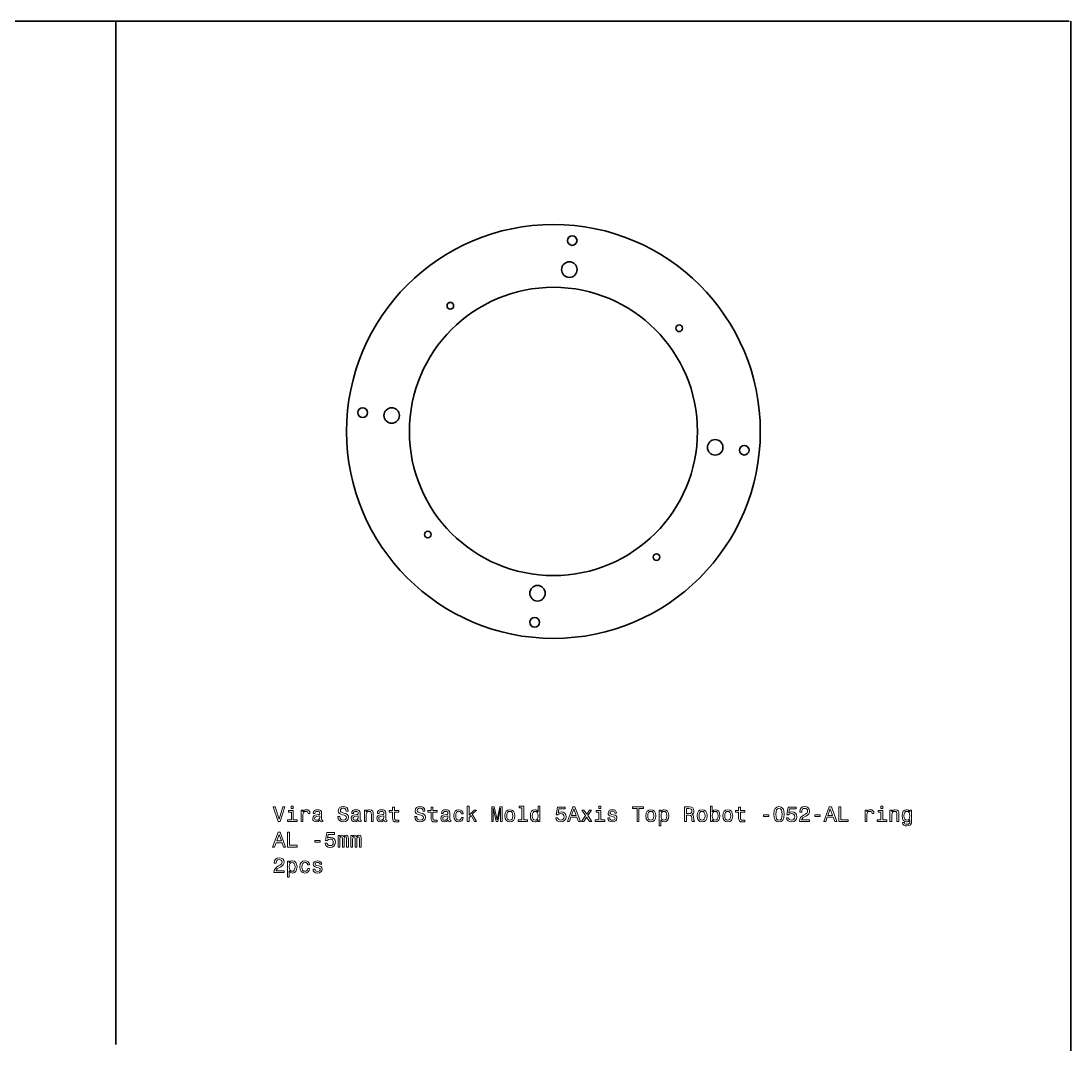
# Model space of a CAD drawing. Extents: x -274 to 1147, y -291 to 406.
# Drawn here: x 436 to 1147, y -291 to 406 of the extents above; entities that cross this region are included whole.
import ezdxf

# ---------------------------------------------------------------- set-up
doc = ezdxf.new("R2010")
doc.units = 0

msp = doc.modelspace()

# ---------------------------------------------------------------- linework, layer by layer
at = {"color": 7, "lineweight": 35}
for p, q in [((-274.417114, 406.002502), (1145.44751, 405.865326)), ((500.366455, 406.002502), (500.366455, -286.371826)), ((1146.744873, 406.002502), (1146.744873, -290.726379))]:
    msp.add_line(p, q, dxfattribs=at)
at = {"color": 7, "lineweight": 13}
for points in [[(613.337158, -125.490059), (610.829956, -134.005905), (608.250732, -125.490059), (606.881836, -125.490059), (610.109497, -135.504471), (611.550415, -135.504471), (614.706055, -125.490059)], [(620.440918, -125.158646), (619.100891, -125.158646), (619.100891, -126.599571), (620.440918, -126.599571)], [(625.671448, -135.504471), (626.939453, -135.504471), (626.939453, -131.080841), (627.069153, -130.014557), (627.458191, -129.25087), (628.092224, -128.78978), (628.942383, -128.631271), (629.576355, -128.732132), (630.05188, -129.020325), (630.340088, -129.510239), (630.440918, -130.173065), (631.723328, -130.173065), (631.550415, -129.005905), (631.074951, -128.170181), (630.28241, -127.665855), (629.201721, -127.492943), (628.466858, -127.608215), (627.832886, -127.8964), (627.270874, -128.386322), (626.824219, -129.049133), (626.824219, -127.766716), (625.671448, -127.766716)], [(638.466858, -134.495819), (638.466858, -134.539047), (638.53894, -135.028961), (638.755066, -135.374786), (639.662842, -135.64856), (640.368896, -135.533295), (640.368896, -134.553467), (640.066284, -134.596695), (639.662842, -134.409363), (639.590759, -133.833008), (639.590759, -129.82724), (639.417847, -128.804184), (638.913574, -128.083725), (638.034607, -127.651443), (636.79541, -127.492943), (635.585022, -127.665855), (634.69165, -128.155762), (634.1297, -128.919464), (633.942383, -129.928101), (633.942383, -130.014557), (635.080688, -130.014557), (635.18158, -129.409363), (635.498535, -128.977097), (636.017273, -128.717728), (636.752136, -128.616867), (637.458191, -128.688904), (637.962524, -128.905045), (638.265137, -129.279694), (638.365967, -129.798416), (638.30835, -130.40361), (638.07782, -130.706207), (637.501465, -130.850296), (636.420776, -130.965561), (635.18158, -131.22493), (634.302612, -131.68602), (633.783875, -132.406494), (633.625366, -133.472763), (633.76947, -134.423782), (634.216125, -135.129837), (634.936584, -135.576523), (635.930847, -135.735016), (637.270874, -135.432419)], [(651.925049, -132.204758), (650.613831, -132.204758), (650.902039, -133.732132), (651.622498, -134.856049), (652.731995, -135.533295), (654.23053, -135.778244), (655.714722, -135.547699), (656.824219, -134.913696), (657.530273, -133.919464), (657.789612, -132.608215), (657.573486, -131.426666), (656.968323, -130.662979), (655.988464, -130.158646), (654.677246, -129.784012), (653.553345, -129.510239), (652.81842, -129.193237), (652.400574, -128.732132), (652.270874, -128.011673), (652.400574, -127.363258), (652.775208, -126.873344), (653.351563, -126.541931), (654.144104, -126.426659), (654.950989, -126.570755), (655.585022, -126.959801), (656.002869, -127.608215), (656.20459, -128.487183), (657.515869, -128.487183), (657.515869, -128.458359), (657.285278, -127.103897), (656.608093, -126.095245), (655.541809, -125.461243), (654.100891, -125.245102), (652.804016, -125.461243), (651.79541, -126.066429), (651.146973, -127.003029), (650.916443, -128.213409), (651.10376, -129.294098), (651.651306, -130.028961), (652.515869, -130.518875), (653.697388, -130.893524), (654.864563, -131.22493), (655.74353, -131.541931), (656.276672, -132.003036), (656.463989, -132.752304), (656.291077, -133.515991), (655.84436, -134.092361), (655.167175, -134.452591), (654.288208, -134.567871), (653.30835, -134.409363), (652.559082, -133.948273), (652.083557, -133.19899)], [(664.489929, -134.495819), (664.489929, -134.539047), (664.561951, -135.028961), (664.778076, -135.374786), (665.685852, -135.64856), (666.391907, -135.533295), (666.391907, -134.553467), (666.089355, -134.596695), (665.685852, -134.409363), (665.613831, -133.833008), (665.613831, -129.82724), (665.440918, -128.804184), (664.936584, -128.083725), (664.057617, -127.651443), (662.81842, -127.492943), (661.608093, -127.665855), (660.714722, -128.155762), (660.15271, -128.919464), (659.965393, -129.928101), (659.965393, -130.014557), (661.10376, -130.014557), (661.20459, -129.409363), (661.521606, -128.977097), (662.040344, -128.717728), (662.775208, -128.616867), (663.481262, -128.688904), (663.985596, -128.905045), (664.288208, -129.279694), (664.389038, -129.798416), (664.331421, -130.40361), (664.100891, -130.706207), (663.524475, -130.850296), (662.443787, -130.965561), (661.20459, -131.22493), (660.325623, -131.68602), (659.806946, -132.406494), (659.648438, -133.472763), (659.79248, -134.423782), (660.239197, -135.129837), (660.959656, -135.576523), (661.953918, -135.735016), (663.293945, -135.432419)], [(668.567749, -135.504471), (669.835754, -135.504471), (669.835754, -131.037613), (669.965393, -130.014557), (670.383301, -129.265274), (671.031677, -128.804184), (671.89624, -128.631271), (672.587891, -128.77536), (673.020142, -129.164413), (673.236328, -129.812836), (673.30835, -130.677383), (673.30835, -135.504471), (674.576355, -135.504471), (674.576355, -130.418015), (674.518738, -129.394958), (674.259399, -128.544815), (673.409241, -127.766716), (672.083557, -127.492943), (671.348694, -127.593811), (670.729126, -127.867584), (670.195984, -128.328674), (669.778076, -128.948273), (669.778076, -127.766716), (668.567749, -127.766716)], [(681.838623, -134.495819), (681.838623, -134.539047), (681.910645, -135.028961), (682.126831, -135.374786), (683.034607, -135.64856), (683.740662, -135.533295), (683.740662, -134.553467), (683.438049, -134.596695), (683.034607, -134.409363), (682.962524, -133.833008), (682.962524, -129.82724), (682.789612, -128.804184), (682.285278, -128.083725), (681.406372, -127.651443), (680.167175, -127.492943), (678.956787, -127.665855), (678.063416, -128.155762), (677.501465, -128.919464), (677.314148, -129.928101), (677.314148, -130.014557), (678.452454, -130.014557), (678.553345, -129.409363), (678.8703, -128.977097), (679.389038, -128.717728), (680.123901, -128.616867), (680.829956, -128.688904), (681.33429, -128.905045), (681.636902, -129.279694), (681.737732, -129.798416), (681.680115, -130.40361), (681.449585, -130.706207), (680.873169, -130.850296), (679.79248, -130.965561), (678.553345, -131.22493), (677.674377, -131.68602), (677.15564, -132.406494), (676.997131, -133.472763), (677.141235, -134.423782), (677.587891, -135.129837), (678.30835, -135.576523), (679.302612, -135.735016), (680.642639, -135.432419)], [(687.616699, -129.106781), (687.616699, -132.982864), (687.703186, -134.236465), (688.106628, -135.101013), (688.913574, -135.605331), (690.28241, -135.778244), (691.781006, -135.706207), (691.781006, -134.611099), (690.685913, -134.697556), (689.69165, -134.582275), (689.158508, -134.222046), (688.927979, -133.616867), (688.884766, -132.766724), (688.884766, -129.106781), (691.781006, -129.106781), (691.781006, -128.026093), (688.884766, -128.026093), (688.884766, -125.76384), (687.616699, -125.76384), (687.616699, -128.026093), (685.426514, -128.026093), (685.426514, -129.106781)], [(703.971191, -132.204758), (702.659973, -132.204758), (702.94812, -133.732132), (703.668579, -134.856049), (704.778076, -135.533295), (706.276672, -135.778244), (707.760803, -135.547699), (708.870361, -134.913696), (709.576355, -133.919464), (709.835754, -132.608215), (709.619629, -131.426666), (709.014404, -130.662979), (708.034607, -130.158646), (706.723389, -129.784012), (705.599426, -129.510239), (704.864563, -129.193237), (704.446716, -128.732132), (704.317017, -128.011673), (704.446716, -127.363258), (704.82135, -126.873344), (705.397705, -126.541931), (706.190186, -126.426659), (706.997131, -126.570755), (707.631104, -126.959801), (708.049011, -127.608215), (708.250732, -128.487183), (709.561951, -128.487183), (709.561951, -128.458359), (709.331421, -127.103897), (708.654175, -126.095245), (707.587891, -125.461243), (706.146973, -125.245102), (704.850159, -125.461243), (703.841492, -126.066429), (703.193115, -127.003029), (702.962524, -128.213409), (703.149902, -129.294098), (703.697388, -130.028961), (704.561951, -130.518875), (705.74353, -130.893524), (706.910645, -131.22493), (707.789612, -131.541931), (708.322754, -132.003036), (708.510132, -132.752304), (708.337158, -133.515991), (707.890503, -134.092361), (707.213257, -134.452591), (706.33429, -134.567871), (705.354492, -134.409363), (704.605225, -133.948273), (704.1297, -133.19899)], [(713.639771, -129.106781), (713.639771, -132.982864), (713.726257, -134.236465), (714.1297, -135.101013), (714.936646, -135.605331), (716.305481, -135.778244), (717.804077, -135.706207), (717.804077, -134.611099), (716.708923, -134.697556), (715.714722, -134.582275), (715.18158, -134.222046), (714.95105, -133.616867), (714.907776, -132.766724), (714.907776, -129.106781), (717.804077, -129.106781), (717.804077, -128.026093), (714.907776, -128.026093), (714.907776, -125.76384), (713.639771, -125.76384), (713.639771, -128.026093), (711.449585, -128.026093), (711.449585, -129.106781)], [(725.210388, -134.495819), (725.210388, -134.539047), (725.282471, -135.028961), (725.498596, -135.374786), (726.406372, -135.64856), (727.112427, -135.533295), (727.112427, -134.553467), (726.809814, -134.596695), (726.406372, -134.409363), (726.33429, -133.833008), (726.33429, -129.82724), (726.161377, -128.804184), (725.657104, -128.083725), (724.778137, -127.651443), (723.53894, -127.492943), (722.328552, -127.665855), (721.435181, -128.155762), (720.87323, -128.919464), (720.685913, -129.928101), (720.685913, -130.014557), (721.824219, -130.014557), (721.92511, -129.409363), (722.242065, -128.977097), (722.760803, -128.717728), (723.495728, -128.616867), (724.201721, -128.688904), (724.706055, -128.905045), (725.008667, -129.279694), (725.109497, -129.798416), (725.05188, -130.40361), (724.82135, -130.706207), (724.244995, -130.850296), (723.164307, -130.965561), (721.92511, -131.22493), (721.046143, -131.68602), (720.527405, -132.406494), (720.368896, -133.472763), (720.513, -134.423782), (720.959656, -135.129837), (721.680115, -135.576523), (722.674377, -135.735016), (724.014404, -135.432419)], [(734.216187, -130.331558), (735.469727, -130.331558), (735.210388, -129.178818), (734.59082, -128.271042), (733.625366, -127.709084), (732.371765, -127.492943), (730.988525, -127.781128), (729.936646, -128.588043), (729.273804, -129.899277), (729.043274, -131.657211), (729.259399, -133.400726), (729.907776, -134.697556), (730.930847, -135.504471), (732.328552, -135.778244), (733.567749, -135.562103), (734.533142, -134.956924), (735.195984, -134.005905), (735.484192, -132.7379), (734.273804, -132.7379), (734.057678, -133.544815), (733.654175, -134.150009), (733.07782, -134.524643), (732.371765, -134.639923), (731.492798, -134.452591), (730.858826, -133.876236), (730.469788, -132.939636), (730.340088, -131.613983), (730.469788, -130.317154), (730.87323, -129.380554), (731.521606, -128.804184), (732.371765, -128.602448), (733.121033, -128.732132), (733.683044, -129.063553), (734.057678, -129.611099)], [(738.135498, -135.504471), (739.403503, -135.504471), (739.403503, -132.781128), (740.729126, -131.498703), (743.005798, -135.504471), (744.432312, -135.504471), (741.593689, -130.619751), (744.504333, -127.766716), (742.904907, -127.766716), (739.403503, -131.253754), (739.403503, -125.158646), (738.135498, -125.158646)], [(754.69165, -135.504471), (755.801147, -135.504471), (755.801147, -126.426659), (757.674377, -135.504471), (758.913574, -135.504471), (760.772339, -126.426659), (760.772339, -135.504471), (761.89624, -135.504471), (761.89624, -125.504471), (760.138306, -125.504471), (758.293945, -134.322922), (756.463989, -125.504471), (754.69165, -125.504471)], [(763.610962, -131.642792), (763.841492, -133.400726), (764.504333, -134.697556), (765.556213, -135.504471), (766.968323, -135.778244), (768.365967, -135.504471), (769.417847, -134.71196), (770.080688, -133.415131), (770.325684, -131.642792), (770.080688, -129.884872), (769.417847, -128.573639), (768.365967, -127.781128), (766.968323, -127.492943), (765.556213, -127.781128), (764.504333, -128.588043), (763.841492, -129.884872)], [(775.18158, -126.22493), (775.18158, -134.438187), (772.573486, -134.438187), (772.573486, -135.504471), (779.043213, -135.504471), (779.043213, -134.438187), (776.449585, -134.438187), (776.449585, -125.158646), (773.193115, -125.158646), (773.193115, -126.22493)], [(786.089355, -134.308502), (786.089355, -135.504471), (787.357361, -135.504471), (787.357361, -125.158646), (786.10376, -125.158646), (786.10376, -128.948273), (785.138306, -127.853172), (784.547546, -127.593811), (783.8703, -127.492943), (782.645508, -127.781128), (781.694519, -128.588043), (781.074951, -129.884872), (780.858765, -131.628387), (781.074951, -133.371902), (781.694519, -134.683151), (782.645508, -135.504471), (783.8703, -135.778244), (784.547546, -135.677383), (785.15271, -135.418015)], [(798.092224, -132.896408), (798.40918, -134.077957), (799.115234, -135.000153), (800.15271, -135.576523), (801.478394, -135.792648), (802.933716, -135.533295), (804.072021, -134.82724), (804.79248, -133.703323), (805.066284, -132.26239), (804.821289, -130.922333), (804.129639, -129.870468), (803.04895, -129.193237), (801.651306, -128.948273), (800.570618, -129.121185), (799.734863, -129.596695), (800.138306, -126.902168), (804.518738, -126.902168), (804.518738, -125.720612), (799.172913, -125.720612), (798.380371, -131.023209), (799.533142, -131.023209), (800.368896, -130.345963), (801.435181, -130.101013), (802.357361, -130.259521), (803.063354, -130.720612), (803.510071, -131.426666), (803.668579, -132.334442), (803.510071, -133.242218), (803.04895, -133.948273), (802.342896, -134.394958), (801.435181, -134.553467), (800.671448, -134.452591), (800.080688, -134.121185), (799.648438, -133.602448), (799.432251, -132.896408)], [(805.959656, -135.504471), (807.285278, -135.504471), (808.337158, -132.564987), (812.328491, -132.564987), (813.380371, -135.504471), (814.734863, -135.504471), (811.074951, -125.490059), (809.605164, -125.490059)], [(808.798279, -131.34021), (810.340027, -126.930984), (811.881836, -131.34021)], [(816.953857, -135.504471), (818.942383, -132.49295), (820.988464, -135.504471), (822.515869, -135.504471), (819.749268, -131.513123), (822.3573, -127.766716), (820.887573, -127.766716), (819, -130.576523), (817.112366, -127.766716), (815.613831, -127.766716), (818.17865, -131.527527), (815.469727, -135.504471)], [(828.625366, -125.158646), (827.285278, -125.158646), (827.285278, -126.599571), (828.625366, -126.599571)], [(837.169983, -130.994385), (835.94519, -130.706207), (835.037415, -130.374786), (834.734863, -129.697556), (834.821289, -129.222046), (835.123901, -128.876236), (835.61377, -128.660095), (836.319824, -128.573639), (836.99707, -128.660095), (837.530212, -128.919464), (837.876038, -129.308502), (838.020142, -129.82724), (839.259338, -129.82724), (839.259338, -129.798416), (839.043213, -128.861816), (838.452393, -128.126953), (837.530212, -127.665855), (836.319824, -127.492943), (835.095093, -127.665855), (834.201721, -128.141357), (833.639771, -128.847412), (833.466797, -129.740784), (833.596497, -130.605331), (834, -131.210526), (834.662781, -131.642792), (835.628235, -131.945389), (837.040283, -132.291214), (837.904907, -132.651443), (838.135437, -132.939636), (838.221863, -133.371902), (838.092163, -133.905045), (837.746338, -134.308502), (837.184448, -134.567871), (836.43512, -134.654327), (835.642639, -134.567871), (835.066284, -134.265274), (834.677185, -133.77536), (834.518677, -133.098129), (833.293945, -133.098129), (833.495667, -134.25087), (834.086426, -135.086609), (835.02301, -135.590927), (836.319824, -135.778244), (837.674316, -135.590927), (838.668579, -135.086609), (839.273743, -134.279694), (839.489868, -133.227814), (839.331421, -132.320038), (838.884705, -131.700439), (838.149841, -131.296982)], [(853.04895, -135.504471), (854.374634, -135.504471), (854.374634, -126.714844), (857.400513, -126.714844), (857.400513, -125.504471), (850.008606, -125.504471), (850.008606, -126.714844), (853.04895, -126.714844)], [(859.028809, -131.642792), (859.259338, -133.400726), (859.922119, -134.697556), (860.973999, -135.504471), (862.386108, -135.778244), (863.783813, -135.504471), (864.835693, -134.71196), (865.498535, -133.415131), (865.743469, -131.642792), (865.498535, -129.884872), (864.835693, -128.573639), (863.783813, -127.781128), (862.386108, -127.492943), (860.973999, -127.781128), (859.922119, -128.588043), (859.259338, -129.884872)], [(869.273743, -128.962677), (869.273743, -127.766716), (868.005737, -127.766716), (868.005737, -138.501587), (869.273743, -138.501587), (869.273743, -134.322922), (869.720459, -135.000153), (870.224731, -135.446838), (871.492737, -135.778244), (872.703125, -135.504471), (873.654175, -134.683151), (874.273743, -133.386322), (874.504272, -131.628387), (874.273743, -129.884872), (873.654175, -128.588043), (872.703125, -127.781128), (871.492737, -127.492943), (870.801147, -127.579399), (870.210327, -127.853172), (869.705994, -128.31427)], [(885.195923, -135.504471), (886.536011, -135.504471), (886.536011, -131.282562), (887.904846, -131.282562), (888.913452, -131.32579), (889.547485, -131.527527), (889.893311, -132.003036), (890.037415, -132.85318), (890.109497, -134.150009), (890.195923, -135.000153), (890.368835, -135.504471), (891.881775, -135.504471), (891.881775, -135.230698), (891.550415, -134.82724), (891.435059, -134.077957), (891.334229, -132.464127), (891.089294, -131.268158), (890.757874, -130.893524), (890.239136, -130.619751), (890.815552, -130.259521), (891.218994, -129.755188), (891.478333, -129.121185), (891.564819, -128.357498), (891.363037, -127.147125), (890.786682, -126.239342), (889.835693, -125.691788), (888.538818, -125.504471), (885.195923, -125.504471)], [(888.164185, -126.729256), (889.043213, -126.815712), (889.662781, -127.089485), (890.051819, -127.593811), (890.181519, -128.386322), (890.037415, -129.222046), (889.648315, -129.726379), (888.985535, -129.985733), (888.077759, -130.057785), (886.536011, -130.057785), (886.536011, -126.729256)], [(893.726196, -131.642792), (893.956726, -133.400726), (894.619507, -134.697556), (895.671387, -135.504471), (897.083496, -135.778244), (898.481201, -135.504471), (899.533081, -134.71196), (900.195923, -133.415131), (900.440857, -131.642792), (900.195923, -129.884872), (899.533081, -128.573639), (898.481201, -127.781128), (897.083496, -127.492943), (895.671387, -127.781128), (894.619507, -128.588043), (893.956726, -129.884872)], [(903.97113, -134.308502), (904.907715, -135.418015), (906.190125, -135.778244), (907.400513, -135.504471), (908.365967, -134.683151), (908.97113, -133.371902), (909.20166, -131.628387), (908.97113, -129.884872), (908.351563, -128.588043), (907.400513, -127.781128), (906.190125, -127.492943), (904.922119, -127.867584), (904.403381, -128.328674), (903.97113, -128.948273), (903.97113, -125.158646), (902.703125, -125.158646), (902.703125, -135.504471), (903.97113, -135.504471)], [(911.074829, -131.642792), (911.30542, -133.400726), (911.968262, -134.697556), (913.020142, -135.504471), (914.432251, -135.778244), (915.829895, -135.504471), (916.881775, -134.71196), (917.544556, -133.415131), (917.789551, -131.642792), (917.544556, -129.884872), (916.881775, -128.573639), (915.829895, -127.781128), (914.432251, -127.492943), (913.020142, -127.781128), (911.968262, -128.588043), (911.30542, -129.884872)], [(921.824097, -129.106781), (921.824097, -132.982864), (921.910583, -134.236465), (922.314087, -135.101013), (923.120972, -135.605331), (924.489868, -135.778244), (925.988403, -135.706207), (925.988403, -134.611099), (924.893311, -134.697556), (923.899048, -134.582275), (923.365906, -134.222046), (923.135376, -133.616867), (923.092163, -132.766724), (923.092163, -129.106781), (925.988403, -129.106781), (925.988403, -128.026093), (923.092163, -128.026093), (923.092163, -125.76384), (921.824097, -125.76384), (921.824097, -128.026093), (919.633911, -128.026093), (919.633911, -129.106781)], [(945.656982, -130.619751), (945.873108, -132.881989), (946.550354, -134.495819), (947.631042, -135.475647), (949.129639, -135.792648), (950.61377, -135.475647), (951.694458, -134.495819), (952.3573, -132.881989), (952.587769, -130.619751), (952.3573, -128.371902), (952.083496, -127.478531), (951.694458, -126.743668), (950.61377, -125.76384), (949.129639, -125.432426), (947.631042, -125.76384), (946.550354, -126.758072), (945.873108, -128.371902)], [(947.040283, -130.619751), (947.155518, -128.876236), (947.515747, -127.622627), (948.164185, -126.887756), (949.129639, -126.628387), (950.080566, -126.887756), (950.729004, -127.622627), (951.089233, -128.876236), (951.204529, -130.619751), (951.089233, -132.37767), (950.729004, -133.631271), (950.080566, -134.36615), (949.129639, -134.611099), (948.164185, -134.36615), (947.515747, -133.631271), (947.155518, -132.37767)], [(954.230469, -132.896408), (954.547485, -134.077957), (955.25354, -135.000153), (956.291016, -135.576523), (957.616577, -135.792648), (959.07196, -135.533295), (960.210327, -134.82724), (960.930786, -133.703323), (961.204529, -132.26239), (960.959595, -130.922333), (960.267944, -129.870468), (959.187256, -129.193237), (957.789551, -128.948273), (956.708862, -129.121185), (955.873108, -129.596695), (956.27655, -126.902168), (960.656982, -126.902168), (960.656982, -125.720612), (955.311157, -125.720612), (954.518677, -131.023209), (955.671387, -131.023209), (956.50708, -130.345963), (957.573364, -130.101013), (958.495605, -130.259521), (959.20166, -130.720612), (959.648315, -131.426666), (959.806824, -132.334442), (959.648315, -133.242218), (959.187256, -133.948273), (958.481201, -134.394958), (957.573364, -134.553467), (956.809692, -134.452591), (956.218933, -134.121185), (955.786621, -133.602448), (955.570557, -132.896408)], [(962.962402, -135.504471), (969.835632, -135.504471), (969.835632, -134.265274), (964.40332, -134.265274), (964.705933, -133.588043), (965.224731, -133.026077), (966.824097, -132.003036), (967.674255, -131.570755), (968.625244, -130.951157), (969.30249, -130.230698), (969.691528, -129.380554), (969.835632, -128.415131), (969.590698, -127.204758), (968.913452, -126.253754), (967.875977, -125.64856), (966.535889, -125.432426), (965.152649, -125.677383), (964.100769, -126.354614), (963.423523, -127.435303), (963.192993, -128.861816), (963.192993, -129.063553), (964.504211, -129.063553), (964.504211, -128.948273), (964.633911, -127.968445), (965.022949, -127.247986), (965.642578, -126.786896), (966.463867, -126.628387), (967.299622, -126.772484), (967.919189, -127.132713), (968.322632, -127.694672), (968.466797, -128.400726), (968.365906, -129.063553), (968.092163, -129.625504), (967.630981, -130.115417), (966.997009, -130.547699), (966.146851, -131.008789), (964.734741, -131.902161), (963.74054, -132.85318), (963.14978, -134.005905), (962.962402, -135.461243)], [(979.446594, -135.504471), (980.772217, -135.504471), (981.824097, -132.564987), (985.81543, -132.564987), (986.86731, -135.504471), (988.221802, -135.504471), (984.56189, -125.490059), (983.092102, -125.490059)], [(982.285156, -131.34021), (983.827026, -126.930984), (985.368774, -131.34021)], [(989.576294, -135.504471), (996.002808, -135.504471), (996.002808, -134.294098), (990.901917, -134.294098), (990.901917, -125.504471), (989.576294, -125.504471)], [(1007.342773, -135.504471), (1008.61084, -135.504471), (1008.61084, -131.080841), (1008.740479, -130.014557), (1009.129578, -129.25087), (1009.76355, -128.78978), (1010.613708, -128.631271), (1011.247681, -128.732132), (1011.723267, -129.020325), (1012.011414, -129.510239), (1012.112305, -130.173065), (1013.394653, -130.173065), (1013.221802, -129.005905), (1012.746277, -128.170181), (1011.953735, -127.665855), (1010.873047, -127.492943), (1010.138184, -127.608215), (1009.504211, -127.8964), (1008.942261, -128.386322), (1008.495544, -129.049133), (1008.495544, -127.766716), (1007.342773, -127.766716)], [(1019.460938, -125.158646), (1018.120911, -125.158646), (1018.120911, -126.599571), (1019.460938, -126.599571)], [(1024.216064, -135.504471), (1025.484009, -135.504471), (1025.484009, -131.037613), (1025.61377, -130.014557), (1026.031616, -129.265274), (1026.679932, -128.804184), (1027.544556, -128.631271), (1028.236206, -128.77536), (1028.668457, -129.164413), (1028.884521, -129.812836), (1028.956665, -130.677383), (1028.956665, -135.504471), (1030.224609, -135.504471), (1030.224609, -130.418015), (1030.166992, -129.394958), (1029.907715, -128.544815), (1029.057495, -127.766716), (1027.731934, -127.492943), (1026.996948, -127.593811), (1026.377441, -127.867584), (1025.844238, -128.328674), (1025.426392, -128.948273), (1025.426392, -127.766716), (1024.216064, -127.766716)], [(1038.913452, -135.158646), (1038.913452, -127.766716), (1037.703003, -127.766716), (1037.703003, -129.020325), (1036.70874, -127.881989), (1036.103638, -127.593811), (1035.426392, -127.492943), (1034.20166, -127.781128), (1033.25061, -128.588043), (1032.630981, -129.884872), (1032.414795, -131.628387), (1032.630981, -133.386322), (1033.25061, -134.683151), (1034.20166, -135.504471), (1035.426392, -135.778244), (1036.118042, -135.677383), (1036.694336, -135.418015), (1037.703003, -134.322922), (1037.703003, -135.418015), (1037.587769, -136.282562), (1037.270752, -136.902161), (1036.665527, -137.26239), (1035.757813, -137.392075), (1034.965332, -137.305618), (1034.40332, -137.089478), (1034.071899, -136.714844), (1033.971069, -136.210526), (1032.746338, -136.210526), (1032.746338, -136.268158), (1032.933594, -137.190353), (1033.51001, -137.881989), (1034.432129, -138.328674), (1035.685791, -138.487183), (1037.184326, -138.271042), (1038.178467, -137.665848), (1038.740479, -136.613983)], [(620.397705, -134.438187), (620.397705, -128.026093), (617.141235, -128.026093), (617.141235, -129.106781), (619.1297, -129.106781), (619.1297, -134.438187), (616.536011, -134.438187), (616.536011, -135.504471), (623.020203, -135.504471), (623.020203, -134.438187)], [(638.322754, -132.795532), (638.149841, -133.544815), (637.688782, -134.121185), (636.997131, -134.495819), (636.146973, -134.625504), (635.599426, -134.553467), (635.210388, -134.322922), (634.965393, -133.919464), (634.893372, -133.357498), (634.950989, -132.85318), (635.18158, -132.49295), (636.10376, -132.089478), (637.270874, -131.91658), (638.322754, -131.570755)], [(664.345825, -132.795532), (664.172913, -133.544815), (663.711792, -134.121185), (663.020203, -134.495819), (662.170044, -134.625504), (661.622498, -134.553467), (661.233398, -134.322922), (660.988464, -133.919464), (660.916443, -133.357498), (660.97406, -132.85318), (661.20459, -132.49295), (662.126831, -132.089478), (663.293945, -131.91658), (664.345825, -131.570755)], [(681.694519, -132.795532), (681.521606, -133.544815), (681.060547, -134.121185), (680.368896, -134.495819), (679.518738, -134.625504), (678.971191, -134.553467), (678.582153, -134.322922), (678.337158, -133.919464), (678.265137, -133.357498), (678.322754, -132.85318), (678.553345, -132.49295), (679.475525, -132.089478), (680.642639, -131.91658), (681.694519, -131.570755)], [(725.066284, -132.795532), (724.893372, -133.544815), (724.432312, -134.121185), (723.740662, -134.495819), (722.890503, -134.625504), (722.342957, -134.553467), (721.953918, -134.322922), (721.708984, -133.919464), (721.636902, -133.357498), (721.694519, -132.85318), (721.92511, -132.49295), (722.84729, -132.089478), (724.014404, -131.91658), (725.066284, -131.570755)], [(764.907776, -131.628387), (765.037476, -130.331558), (765.440918, -129.394958), (766.089355, -128.818588), (766.968323, -128.616867), (767.832886, -128.818588), (768.481262, -129.380554), (768.884766, -130.331558), (769.028809, -131.628387), (768.884766, -132.939636), (768.481262, -133.89064), (767.832886, -134.46701), (766.968323, -134.654327), (766.089355, -134.46701), (765.440918, -133.89064), (765.037476, -132.939636)], [(784.086426, -128.631271), (784.92218, -128.833008), (785.556213, -129.394958), (785.930847, -130.331558), (786.074951, -131.628387), (785.930847, -132.939636), (785.556213, -133.876236), (784.92218, -134.452591), (784.086426, -134.639923), (783.293945, -134.452591), (782.688782, -133.876236), (782.285278, -132.925217), (782.15564, -131.628387), (782.285278, -130.345963), (782.688782, -129.409363), (783.293945, -128.833008)], [(828.582092, -134.438187), (828.582092, -128.026093), (825.325623, -128.026093), (825.325623, -129.106781), (827.314087, -129.106781), (827.314087, -134.438187), (824.720459, -134.438187), (824.720459, -135.504471), (831.20459, -135.504471), (831.20459, -134.438187)], [(860.325623, -131.628387), (860.455322, -130.331558), (860.858765, -129.394958), (861.507141, -128.818588), (862.386108, -128.616867), (863.250671, -128.818588), (863.899109, -129.380554), (864.302551, -130.331558), (864.446655, -131.628387), (864.302551, -132.939636), (863.899109, -133.89064), (863.250671, -134.46701), (862.386108, -134.654327), (861.507141, -134.46701), (860.858765, -133.89064), (860.455322, -132.939636)], [(871.276611, -134.639923), (870.426453, -134.452591), (869.806885, -133.876236), (869.417847, -132.939636), (869.288147, -131.628387), (869.417847, -130.331558), (869.806885, -129.394958), (870.426453, -128.833008), (871.276611, -128.631271), (872.054688, -128.833008), (872.674316, -129.409363), (873.063354, -130.345963), (873.207458, -131.628387), (873.063354, -132.925217), (872.674316, -133.876236), (872.054688, -134.452591)], [(895.022949, -131.628387), (895.15271, -130.331558), (895.556152, -129.394958), (896.20459, -128.818588), (897.083496, -128.616867), (897.948059, -128.818588), (898.596497, -129.380554), (898.999939, -130.331558), (899.144043, -131.628387), (898.999939, -132.939636), (898.596497, -133.89064), (897.948059, -134.46701), (897.083496, -134.654327), (896.20459, -134.46701), (895.556152, -133.89064), (895.15271, -132.939636)], [(907.904846, -131.628387), (907.760742, -132.925217), (907.371704, -133.876236), (906.752075, -134.452591), (905.973999, -134.639923), (905.12384, -134.452591), (904.504272, -133.876236), (904.115234, -132.939636), (903.985535, -131.628387), (904.115234, -130.331558), (904.504272, -129.394958), (905.12384, -128.833008), (905.973999, -128.631271), (906.752075, -128.833008), (907.371704, -129.409363), (907.760742, -130.345963)], [(912.371704, -131.628387), (912.501343, -130.331558), (912.904785, -129.394958), (913.553223, -128.818588), (914.432251, -128.616867), (915.296753, -128.818588), (915.94519, -129.380554), (916.348633, -130.331558), (916.492737, -131.628387), (916.348633, -132.939636), (915.94519, -133.89064), (915.296753, -134.46701), (914.432251, -134.654327), (913.553223, -134.46701), (912.904785, -133.89064), (912.501343, -132.939636)], [(938.711731, -132.204758), (942.19873, -132.204758), (942.19873, -131.066437), (938.711731, -131.066437)], [(973.409119, -132.204758), (976.896118, -132.204758), (976.896118, -131.066437), (973.409119, -131.066437)], [(1019.417725, -134.438187), (1019.417725, -128.026093), (1016.161255, -128.026093), (1016.161255, -129.106781), (1018.149719, -129.106781), (1018.149719, -134.438187), (1015.55603, -134.438187), (1015.55603, -135.504471), (1022.040222, -135.504471), (1022.040222, -134.438187)], [(1033.726074, -131.628387), (1033.855713, -130.345963), (1034.244873, -129.394958), (1034.849976, -128.833008), (1035.656982, -128.631271), (1036.50708, -128.833008), (1037.141113, -129.394958), (1037.530151, -130.345963), (1037.674194, -131.628387), (1037.530151, -132.939636), (1037.141113, -133.876236), (1036.50708, -134.452591), (1035.656982, -134.639923), (1034.849976, -134.452591), (1034.244873, -133.876236), (1033.855713, -132.925217)], [(606.449585, -152.781128), (607.775208, -152.781128), (608.827087, -149.841644), (612.81842, -149.841644), (613.8703, -152.781128), (615.224792, -152.781128), (611.564819, -142.766724), (610.095093, -142.766724)], [(609.288208, -148.616867), (610.829956, -144.207642), (612.371765, -148.616867)], [(616.579224, -152.781128), (623.005737, -152.781128), (623.005737, -151.570755), (617.904907, -151.570755), (617.904907, -142.781128), (616.579224, -142.781128)], [(635.109497, -149.481415), (638.596558, -149.481415), (638.596558, -148.343094), (635.109497, -148.343094)], [(641.953918, -150.173065), (642.270874, -151.354614), (642.976929, -152.27681), (644.014404, -152.85318), (645.340088, -153.069305), (646.79541, -152.809952), (647.933716, -152.103897), (648.654175, -150.97998), (648.927979, -149.539047), (648.682983, -148.19899), (647.991333, -147.147125), (646.910645, -146.469894), (645.512939, -146.22493), (644.432251, -146.397842), (643.596558, -146.873352), (644, -144.178818), (648.380432, -144.178818), (648.380432, -142.997269), (643.034607, -142.997269), (642.242065, -148.299866), (643.394836, -148.299866), (644.23053, -147.62262), (645.296814, -147.37767), (646.218994, -147.536179), (646.925049, -147.997269), (647.371765, -148.703323), (647.530273, -149.611099), (647.371765, -150.518875), (646.910645, -151.22493), (646.20459, -151.671616), (645.296814, -151.830124), (644.533142, -151.729248), (643.942383, -151.397842), (643.510071, -150.879105), (643.293945, -150.173065)], [(650.714722, -152.781128), (651.881836, -152.781128), (651.881836, -147.608215), (651.953918, -146.830124), (652.170044, -146.268158), (652.501465, -145.936752), (652.933716, -145.807068), (653.279541, -145.922333), (653.510071, -146.210526), (653.625366, -146.700439), (653.668579, -147.348846), (653.668579, -152.781128), (654.763672, -152.781128), (654.763672, -147.608215), (654.835754, -146.844528), (655.05188, -146.282562), (655.397705, -145.936752), (655.829956, -145.807068), (656.175781, -145.922333), (656.406372, -146.210526), (656.550415, -147.348846), (656.550415, -152.781128), (657.71759, -152.781128), (657.71759, -147.435303), (657.645508, -146.32579), (657.414978, -145.475647), (656.953918, -144.956924), (656.20459, -144.769608), (655.325623, -145.057785), (654.648438, -145.893524), (654.115295, -145.072189), (653.221924, -144.769608), (652.400574, -145.057785), (651.838623, -145.8647), (651.838623, -145.043381), (650.714722, -145.043381)], [(659.389038, -152.781128), (660.556213, -152.781128), (660.556213, -147.608215), (660.628235, -146.830124), (660.84436, -146.268158), (661.175781, -145.936752), (661.608093, -145.807068), (661.953918, -145.922333), (662.184448, -146.210526), (662.299683, -146.700439), (662.342957, -147.348846), (662.342957, -152.781128), (663.438049, -152.781128), (663.438049, -147.608215), (663.510071, -146.844528), (663.726196, -146.282562), (664.072021, -145.936752), (664.504333, -145.807068), (664.850159, -145.922333), (665.080688, -146.210526), (665.224792, -147.348846), (665.224792, -152.781128), (666.391907, -152.781128), (666.391907, -147.435303), (666.319885, -146.32579), (666.089355, -145.475647), (665.628235, -144.956924), (664.878967, -144.769608), (664, -145.057785), (663.322754, -145.893524), (662.789612, -145.072189), (661.89624, -144.769608), (661.074951, -145.057785), (660.512939, -145.8647), (660.512939, -145.043381), (659.389038, -145.043381)], [(607.314148, -170.057785), (614.187317, -170.057785), (614.187317, -168.818588), (608.755066, -168.818588), (609.057617, -168.141357), (609.576355, -167.579391), (611.175781, -166.556351), (612.02594, -166.124069), (612.976929, -165.504471), (613.654175, -164.784012), (614.043213, -163.933868), (614.187317, -162.968445), (613.942383, -161.758072), (613.265137, -160.807068), (612.227661, -160.201874), (610.887634, -159.985733), (609.504333, -160.230698), (608.452454, -160.907928), (607.775208, -161.988617), (607.544678, -163.415131), (607.544678, -163.616867), (608.855896, -163.616867), (608.855896, -163.501587), (608.985596, -162.521759), (609.374634, -161.8013), (609.994263, -161.34021), (610.815552, -161.181702), (611.651306, -161.32579), (612.270874, -161.686035), (612.674377, -162.247986), (612.81842, -162.954041), (612.71759, -163.616867), (612.443787, -164.178818), (611.982727, -164.668732), (611.348694, -165.101013), (610.498535, -165.562103), (609.086487, -166.455475), (608.092224, -167.406494), (607.501465, -168.559219), (607.314148, -170.014557)], [(617.71759, -163.515991), (617.71759, -162.320038), (616.449585, -162.320038), (616.449585, -173.054901), (617.71759, -173.054901), (617.71759, -168.876236), (618.164246, -169.553467), (618.668579, -170.000153), (619.936584, -170.331558), (621.146973, -170.057785), (622.097961, -169.236465), (622.71759, -167.939636), (622.94812, -166.181702), (622.71759, -164.438187), (622.097961, -163.141357), (621.146973, -162.334442), (619.936584, -162.046265), (619.244934, -162.132721), (618.654175, -162.406494), (618.149841, -162.867584)], [(619.720459, -169.193237), (618.8703, -169.005905), (618.250732, -168.42955), (617.861694, -167.49295), (617.731995, -166.181702), (617.861694, -164.884872), (618.250732, -163.948273), (618.8703, -163.386322), (619.720459, -163.184586), (620.498535, -163.386322), (621.118164, -163.962677), (621.507202, -164.899277), (621.651306, -166.181702), (621.507202, -167.478531), (621.118164, -168.42955), (620.498535, -169.005905)], [(630.123901, -164.884872), (631.377502, -164.884872), (631.118164, -163.732132), (630.498535, -162.824356), (629.533142, -162.26239), (628.279541, -162.046265), (626.89624, -162.334442), (625.84436, -163.141357), (625.18158, -164.452591), (624.950989, -166.210526), (625.167175, -167.954041), (625.815552, -169.25087), (626.838623, -170.057785), (628.236328, -170.331558), (629.475525, -170.115417), (630.440918, -169.510239), (631.10376, -168.559219), (631.391907, -167.291214), (630.18158, -167.291214), (629.965393, -168.098129), (629.561951, -168.703323), (628.985596, -169.077957), (628.279541, -169.193237), (627.400574, -169.005905), (626.766602, -168.42955), (626.377502, -167.49295), (626.247864, -166.167297), (626.377502, -164.870468), (626.781006, -163.933868), (627.429382, -163.357498), (628.279541, -163.155762), (629.028809, -163.285446), (629.590759, -163.616867), (629.965393, -164.164413)], [(637.659973, -165.547699), (636.435181, -165.259521), (635.527405, -164.928101), (635.224792, -164.25087), (635.311218, -163.77536), (635.613831, -163.42955), (636.10376, -163.213409), (636.809814, -163.126953), (637.487061, -163.213409), (638.020203, -163.472778), (638.365967, -163.861816), (638.510071, -164.380554), (639.749268, -164.380554), (639.749268, -164.35173), (639.533142, -163.415131), (638.942383, -162.680267), (638.020203, -162.219162), (636.809814, -162.046265), (635.585022, -162.219162), (634.69165, -162.694672), (634.1297, -163.400726), (633.956787, -164.294098), (634.086487, -165.158646), (634.489929, -165.76384), (635.152771, -166.196106), (636.118164, -166.498703), (637.530273, -166.844528), (638.394836, -167.204758), (638.625366, -167.49295), (638.711792, -167.925217), (638.582153, -168.458359), (638.236328, -168.861816), (637.674377, -169.121185), (636.925049, -169.207642), (636.132568, -169.121185), (635.556213, -168.818588), (635.167175, -168.328674), (635.008667, -167.651443), (633.783875, -167.651443), (633.985596, -168.804184), (634.576355, -169.639923), (635.513, -170.144241), (636.809814, -170.331558), (638.164246, -170.144241), (639.158508, -169.639923), (639.763672, -168.833008), (639.979858, -167.781128), (639.82135, -166.873352), (639.374634, -166.253754), (638.639771, -165.850296)]]:
    msp.add_lwpolyline(points, close=True, dxfattribs=at)
at = {"color": 7, "lineweight": 35}
for centre, radius in [((796.492798, 128.371597), 140), ((809.21051, 257.496826), 3.25), ((807.274658, 237.841919), 5.25), ((796.492798, 128.371597), 97.5), ((726.709534, 213.40274), 2.25), ((881.523926, 198.154861), 2.25), ((667.367554, 141.089325), 3.25), ((687.022461, 139.153488), 5.25), ((905.963135, 117.589714), 5.25), ((925.618042, 115.65387), 3.25), ((711.46167, 58.588333), 2.25), ((866.276062, 43.340446), 2.25), ((785.710938, 18.901276), 5.25), ((783.775085, -0.753616), 3.25)]:
    msp.add_circle(centre, radius, dxfattribs=at)

doc.saveas('drawing.dxf')
